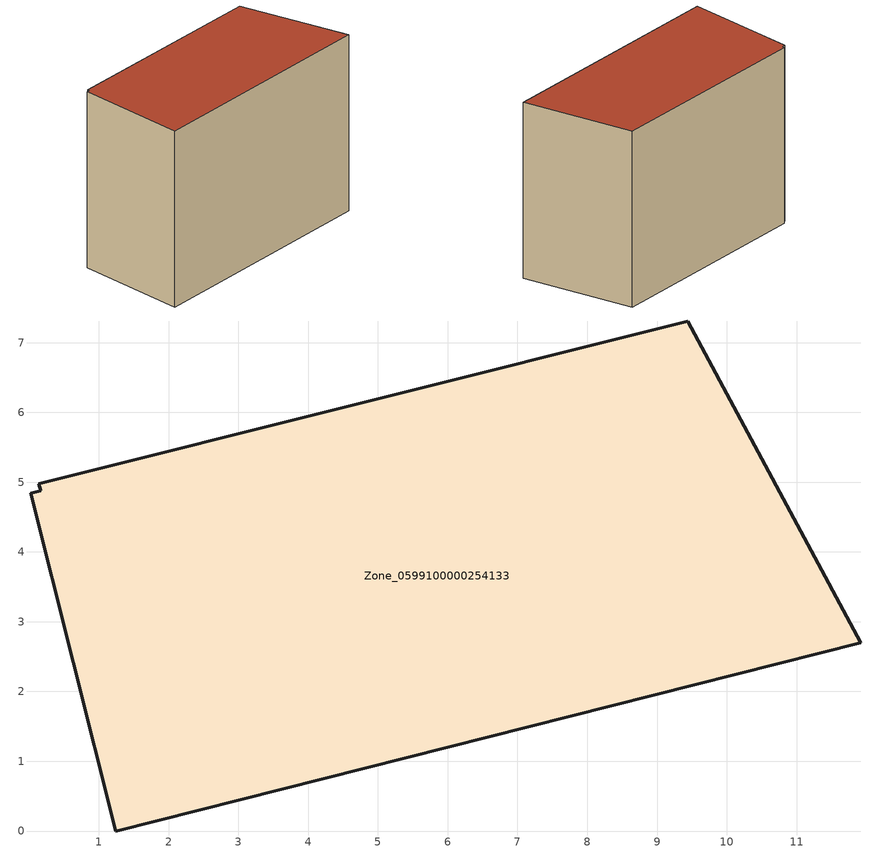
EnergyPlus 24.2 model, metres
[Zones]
Zone_0599100000254133
 floor ground (C_G): 0.17,4.88 0.14,4.97 9.44,7.31 11.92,2.7 1.24,0 0.02,4.84 z0
 wall outside (C_F): 11.92,2.7 9.44,7.31 0.14,4.97 0.17,4.88 0.02,4.84 1.24,0 11.92,2.7 z0:8.58
 roof outside (C_R): 0.14,4.97 0.17,4.88 0.02,4.84 1.24,0 11.92,2.7 9.44,7.31 z8.58
[BUILDING]
Pand.0599100000254133: North Axis=0; Terrain=City; Loads Convergence Tolerance Value=0.04; Temperature Convergence Tolerance Value=0.4; Solar Distribution=FullExterior; Maximum Number of Warmup Days=25; Minimum Number of Warmup Days=1
[Site:Location]
Rotterdam.The.Hague.AP_ZH_NLD Design_Conditions: Latitude=51.96; Longitude=4.45; Time Zone=1; Elevation=-4.5
[SITE:GROUNDTEMPERATURE:BUILDINGSURFACE]
18, 18, 18, 18, 18, 18, 18, 18, 18, 18, 18, 18
[MATERIAL] Thermal Absorptance=0.9; Solar Absorptance=0.7; Visible Absorptance=0.7
Name | Roughness | Thickness | Conductivity | Density | Specific Heat
G.TC.1992-2005 | MediumSmooth | 0.15 | 0.06 | 540 | 1210
F.TC.1992-2005 | Rough | 0.3 | 0.12 | 1920 | 840
R.TC.1992-2005 | MediumRough | 0.2 | 0.08 | 1500 | 1000
[CONSTRUCTION]
C_G: G.TC.1992-2005
C_F: F.TC.1992-2005
C_R: R.TC.1992-2005
[ZONE]
Zone_0599100000254133: Type=1; Multiplier=1; Ceiling Height=Autocalculate; Volume=Autocalculate; Floor Area=autocalculate; Part of Total Floor Area=Yes
[ZONEINFILTRATION:DESIGNFLOWRATE]
Infil_Zone_0599100000254133: Zone or ZoneList or Space or SpaceList=Zone_0599100000254133; Schedule=AlwaysOn; Design Flow Rate Calculation Method=Flow/Area; Flow Rate per Floor Area=0.0015; Constant Term Coefficient=1; Temperature Term Coefficient=0; Velocity Term Coefficient=0; Velocity Squared Term Coefficient=0
[HVACTEMPLATE:ZONE:IDEALLOADSAIRSYSTEM]
Zone_0599100000254133: Maximum Heating Supply Air Temperature=50; Minimum Cooling Supply Air Temperature=13; Maximum Heating Supply Air Humidity Ratio=0.0156; Minimum Cooling Supply Air Humidity Ratio=0.0077; Heating Limit=NoLimit; Cooling Limit=NoLimit; Dehumidification Control Type=ConstantSensibleHeatRatio; Cooling Sensible Heat Ratio=0.7; Dehumidification Setpoint=60; Humidification Control Type=None; Humidification Setpoint=30; Outdoor Air Method=None; Outdoor Air Flow Rate per Person=0.00944; Outdoor Air Flow Rate per Zone Floor Area=0; Outdoor Air Flow Rate per Zone=0; Demand Controlled Ventilation Type=None; Outdoor Air Economizer Type=NoEconomizer; Heat Recovery Type=None; Sensible Heat Recovery Effectiveness=0.7; Latent Heat Recovery Effectiveness=0.65
[ZONECONTROL:THERMOSTAT]
ThermostatControl_Zone_0599100000254133: Zone or ZoneList=Zone_0599100000254133; Control Type Schedule=DualSetpointControlType; Control 1=Thermostat_Zone_0599100000254133; Temperature Difference Between Cutout And Setpoint=0
[THERMOSTATSETPOINT:DUALSETPOINT]
Thermostat_Zone_0599100000254133: Heating Setpoint Temperature Schedule=HeatingSetpoint_Zone_0599100000254133; Cooling Setpoint Temperature Schedule=CoolingSetpoint_Zone_0599100000254133
[SCHEDULE:COMPACT]
HeatingSetpoint_Zone_0599100000254133: Through: 12/31, For: AllDays, Until: 24:00, 21
CoolingSetpoint_Zone_0599100000254133: Through: 12/31, For: AllDays, Until: 24:00, 24
DualSetpointControlType: Through: 12/31, For: AllDays, Until: 24:00, 4
AlwaysOn: Through: 12/31, For: AllDays, Until: 24:00, 1
